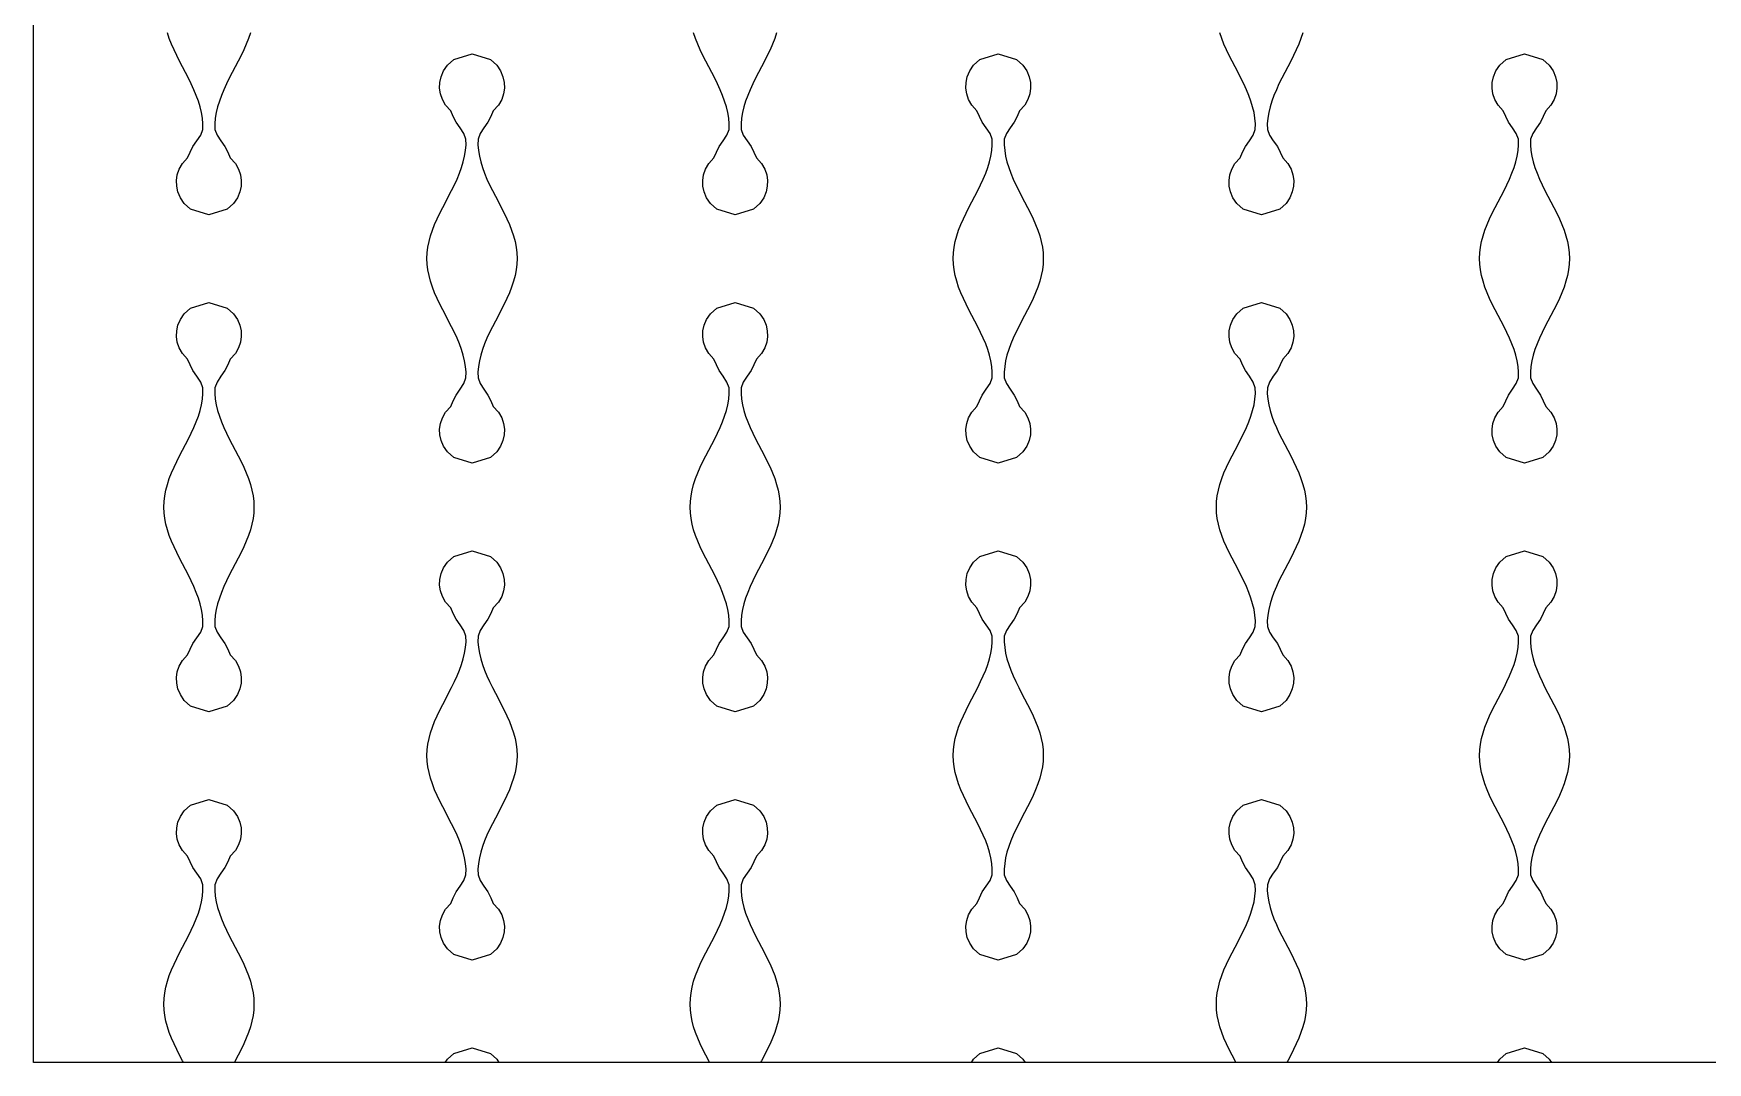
# Model space of a CAD drawing. Header units: millimetres. Extents: x 0 to 120, y 0 to 70.
# Drawn here: x 0 to 57.3, y 0 to 35.2 of the extents above; entities that cross this region are included whole.
import ezdxf

# ---------------------------------------------------------------- set-up
doc = ezdxf.new("R2010")
doc.units = ezdxf.units.MM
doc.layers.add('CUT', color=1, linetype='CONTINUOUS')

msp = doc.modelspace()

# ---------------------------------------------------------------- linework, layer by layer
at = {"layer": 'CUT'}
for points in [[(0, 70), (120, 70), (120, 0), (0, 0), (0, 70)], [(7.4192, 35.2222), (7.3546, 35.0278), (7.2787, 34.8333), (7.1933, 34.6389), (7.1004, 34.4444), (7.0022, 34.25), (6.9009, 34.0556), (6.7989, 33.8611), (6.6986, 33.6667), (6.6022, 33.4722), (6.512, 33.2778), (6.4302, 33.0833), (6.3586, 32.8889), (6.2988, 32.6944), (6.2523, 32.5), (6.2201, 32.3056), (6.203, 32.1111), (6.207, 31.9167), (6.2801, 31.7222), (6.4086, 31.5278), (6.5459, 31.3333), (6.6421, 31.1389), (6.7288, 30.9444), (6.9046, 30.75), (7.0148, 30.5556), (7.0797, 30.3611), (7.1073, 30.1667), (7.1004, 29.9722), (7.0582, 29.7778), (6.9764, 29.5833), (6.8433, 29.3889), (6.6272, 29.1944), (6, 29), (6, 29), (5.3728, 29.1944), (5.1567, 29.3889), (5.0236, 29.5833), (4.9418, 29.7778), (4.8996, 29.9722), (4.8927, 30.1667), (4.9203, 30.3611), (4.9852, 30.5556), (5.0954, 30.75), (5.2712, 30.9444), (5.3579, 31.1389), (5.4541, 31.3333), (5.5914, 31.5278), (5.7199, 31.7222), (5.793, 31.9167), (5.797, 32.1111), (5.7799, 32.3056), (5.7477, 32.5), (5.7012, 32.6944), (5.6414, 32.8889), (5.5698, 33.0833), (5.488, 33.2778), (5.3978, 33.4722), (5.3014, 33.6667), (5.2011, 33.8611), (5.0991, 34.0556), (4.9978, 34.25), (4.8996, 34.4444), (4.8067, 34.6389), (4.7213, 34.8333), (4.6454, 35.0278), (4.5808, 35.2222)], [(25.4192, 35.2222), (25.3546, 35.0278), (25.2787, 34.8333), (25.1933, 34.6389), (25.1004, 34.4444), (25.0022, 34.25), (24.9009, 34.0556), (24.7989, 33.8611), (24.6986, 33.6667), (24.6022, 33.4722), (24.512, 33.2778), (24.4302, 33.0833), (24.3586, 32.8889), (24.2988, 32.6944), (24.2523, 32.5), (24.2201, 32.3056), (24.203, 32.1111), (24.207, 31.9167), (24.2801, 31.7222), (24.4086, 31.5278), (24.5459, 31.3333), (24.6421, 31.1389), (24.7288, 30.9444), (24.9046, 30.75), (25.0148, 30.5556), (25.0797, 30.3611), (25.1073, 30.1667), (25.1004, 29.9722), (25.0582, 29.7778), (24.9764, 29.5833), (24.8433, 29.3889), (24.6272, 29.1944), (24, 29), (24, 29), (23.3728, 29.1944), (23.1567, 29.3889), (23.0236, 29.5833), (22.9418, 29.7778), (22.8996, 29.9722), (22.8927, 30.1667), (22.9203, 30.3611), (22.9852, 30.5556), (23.0954, 30.75), (23.2712, 30.9444), (23.3579, 31.1389), (23.4541, 31.3333), (23.5914, 31.5278), (23.7199, 31.7222), (23.793, 31.9167), (23.797, 32.1111), (23.7799, 32.3056), (23.7477, 32.5), (23.7012, 32.6944), (23.6414, 32.8889), (23.5698, 33.0833), (23.488, 33.2778), (23.3978, 33.4722), (23.3014, 33.6667), (23.2011, 33.8611), (23.0991, 34.0556), (22.9978, 34.25), (22.8996, 34.4444), (22.8067, 34.6389), (22.7213, 34.8333), (22.6454, 35.0278), (22.5808, 35.2222)], [(43.4192, 35.2222), (43.3546, 35.0278), (43.2787, 34.8333), (43.1933, 34.6389), (43.1004, 34.4444), (43.0022, 34.25), (42.9009, 34.0556), (42.7989, 33.8611), (42.6986, 33.6667), (42.6022, 33.4722), (42.512, 33.2778), (42.4302, 33.0833), (42.3586, 32.8889), (42.2988, 32.6944), (42.2523, 32.5), (42.2201, 32.3056), (42.203, 32.1111), (42.207, 31.9167), (42.2801, 31.7222), (42.4086, 31.5278), (42.5459, 31.3333), (42.6421, 31.1389), (42.7288, 30.9444), (42.9046, 30.75), (43.0148, 30.5556), (43.0797, 30.3611), (43.1073, 30.1667), (43.1004, 29.9722), (43.0582, 29.7778), (42.9764, 29.5833), (42.8433, 29.3889), (42.6272, 29.1944), (42, 29), (42, 29), (41.3728, 29.1944), (41.1567, 29.3889), (41.0236, 29.5833), (40.9418, 29.7778), (40.8996, 29.9722), (40.8927, 30.1667), (40.9203, 30.3611), (40.9852, 30.5556), (41.0954, 30.75), (41.2712, 30.9444), (41.3579, 31.1389), (41.4541, 31.3333), (41.5914, 31.5278), (41.7199, 31.7222), (41.793, 31.9167), (41.797, 32.1111), (41.7799, 32.3056), (41.7477, 32.5), (41.7012, 32.6944), (41.6414, 32.8889), (41.5698, 33.0833), (41.488, 33.2778), (41.3978, 33.4722), (41.3014, 33.6667), (41.2011, 33.8611), (41.0991, 34.0556), (40.9978, 34.25), (40.8996, 34.4444), (40.8067, 34.6389), (40.7213, 34.8333), (40.6454, 35.0278), (40.5808, 35.2222)], [(15, 34.5), (15.6272, 34.3056), (15.8433, 34.1111), (15.9764, 33.9167), (16.0582, 33.7222), (16.1004, 33.5278), (16.1073, 33.3333), (16.0797, 33.1389), (16.0148, 32.9444), (15.9046, 32.75), (15.7288, 32.5556), (15.6421, 32.3611), (15.5459, 32.1667), (15.4086, 31.9722), (15.2801, 31.7778), (15.207, 31.5833), (15.203, 31.3889), (15.2201, 31.1944), (15.2523, 31), (15.2988, 30.8056), (15.3586, 30.6111), (15.4302, 30.4167), (15.512, 30.2222), (15.6022, 30.0278), (15.6986, 29.8333), (15.7989, 29.6389), (15.9009, 29.4444), (16.0022, 29.25), (16.1004, 29.0556), (16.1933, 28.8611), (16.2787, 28.6667), (16.3546, 28.4722), (16.4192, 28.2778), (16.4711, 28.0833), (16.5091, 27.8889), (16.5322, 27.6944), (16.54, 27.5), (16.5322, 27.3056), (16.5091, 27.1111), (16.4711, 26.9167), (16.4192, 26.7222), (16.3546, 26.5278), (16.2787, 26.3333), (16.1933, 26.1389), (16.1004, 25.9444), (16.0022, 25.75), (15.9009, 25.5556), (15.7989, 25.3611), (15.6986, 25.1667), (15.6022, 24.9722), (15.512, 24.7778), (15.4302, 24.5833), (15.3586, 24.3889), (15.2988, 24.1944), (15.2523, 24), (15.2201, 23.8056), (15.203, 23.6111), (15.207, 23.4167), (15.2801, 23.2222), (15.4086, 23.0278), (15.5459, 22.8333), (15.6421, 22.6389), (15.7288, 22.4444), (15.9046, 22.25), (16.0148, 22.0556), (16.0797, 21.8611), (16.1073, 21.6667), (16.1004, 21.4722), (16.0582, 21.2778), (15.9764, 21.0833), (15.8433, 20.8889), (15.6272, 20.6944), (15, 20.5), (15, 20.5), (14.3728, 20.6944), (14.1567, 20.8889), (14.0236, 21.0833), (13.9418, 21.2778), (13.8996, 21.4722), (13.8927, 21.6667), (13.9203, 21.8611), (13.9852, 22.0556), (14.0954, 22.25), (14.2712, 22.4444), (14.3579, 22.6389), (14.4541, 22.8333), (14.5914, 23.0278), (14.7199, 23.2222), (14.793, 23.4167), (14.797, 23.6111), (14.7799, 23.8056), (14.7477, 24), (14.7012, 24.1944), (14.6414, 24.3889), (14.5698, 24.5833), (14.488, 24.7778), (14.3978, 24.9722), (14.3014, 25.1667), (14.2011, 25.3611), (14.0991, 25.5556), (13.9978, 25.75), (13.8996, 25.9444), (13.8067, 26.1389), (13.7213, 26.3333), (13.6454, 26.5278), (13.5808, 26.7222), (13.5289, 26.9167), (13.4909, 27.1111), (13.4678, 27.3056), (13.46, 27.5), (13.4678, 27.6944), (13.4909, 27.8889), (13.5289, 28.0833), (13.5808, 28.2778), (13.6454, 28.4722), (13.7213, 28.6667), (13.8067, 28.8611), (13.8996, 29.0556), (13.9978, 29.25), (14.0991, 29.4444), (14.2011, 29.6389), (14.3014, 29.8333), (14.3978, 30.0278), (14.488, 30.2222), (14.5698, 30.4167), (14.6414, 30.6111), (14.7012, 30.8056), (14.7477, 31), (14.7799, 31.1944), (14.797, 31.3889), (14.793, 31.5833), (14.7199, 31.7778), (14.5914, 31.9722), (14.4541, 32.1667), (14.3579, 32.3611), (14.2712, 32.5556), (14.0954, 32.75), (13.9852, 32.9444), (13.9203, 33.1389), (13.8927, 33.3333), (13.8996, 33.5278), (13.9418, 33.7222), (14.0236, 33.9167), (14.1567, 34.1111), (14.3728, 34.3056), (15, 34.5), (15, 34.5)], [(33, 34.5), (33.6272, 34.3056), (33.8433, 34.1111), (33.9764, 33.9167), (34.0582, 33.7222), (34.1004, 33.5278), (34.1073, 33.3333), (34.0797, 33.1389), (34.0148, 32.9444), (33.9046, 32.75), (33.7288, 32.5556), (33.6421, 32.3611), (33.5459, 32.1667), (33.4086, 31.9722), (33.2801, 31.7778), (33.207, 31.5833), (33.203, 31.3889), (33.2201, 31.1944), (33.2523, 31), (33.2988, 30.8056), (33.3586, 30.6111), (33.4302, 30.4167), (33.512, 30.2222), (33.6022, 30.0278), (33.6986, 29.8333), (33.7989, 29.6389), (33.9009, 29.4444), (34.0022, 29.25), (34.1004, 29.0556), (34.1933, 28.8611), (34.2787, 28.6667), (34.3546, 28.4722), (34.4192, 28.2778), (34.4711, 28.0833), (34.5091, 27.8889), (34.5322, 27.6944), (34.54, 27.5), (34.5322, 27.3056), (34.5091, 27.1111), (34.4711, 26.9167), (34.4192, 26.7222), (34.3546, 26.5278), (34.2787, 26.3333), (34.1933, 26.1389), (34.1004, 25.9444), (34.0022, 25.75), (33.9009, 25.5556), (33.7989, 25.3611), (33.6986, 25.1667), (33.6022, 24.9722), (33.512, 24.7778), (33.4302, 24.5833), (33.3586, 24.3889), (33.2988, 24.1944), (33.2523, 24), (33.2201, 23.8056), (33.203, 23.6111), (33.207, 23.4167), (33.2801, 23.2222), (33.4086, 23.0278), (33.5459, 22.8333), (33.6421, 22.6389), (33.7288, 22.4444), (33.9046, 22.25), (34.0148, 22.0556), (34.0797, 21.8611), (34.1073, 21.6667), (34.1004, 21.4722), (34.0582, 21.2778), (33.9764, 21.0833), (33.8433, 20.8889), (33.6272, 20.6944), (33, 20.5), (33, 20.5), (32.3728, 20.6944), (32.1567, 20.8889), (32.0236, 21.0833), (31.9418, 21.2778), (31.8996, 21.4722), (31.8927, 21.6667), (31.9203, 21.8611), (31.9852, 22.0556), (32.0954, 22.25), (32.2712, 22.4444), (32.3579, 22.6389), (32.4541, 22.8333), (32.5914, 23.0278), (32.7199, 23.2222), (32.793, 23.4167), (32.797, 23.6111), (32.7799, 23.8056), (32.7477, 24), (32.7012, 24.1944), (32.6414, 24.3889), (32.5698, 24.5833), (32.488, 24.7778), (32.3978, 24.9722), (32.3014, 25.1667), (32.2011, 25.3611), (32.0991, 25.5556), (31.9978, 25.75), (31.8996, 25.9444), (31.8067, 26.1389), (31.7213, 26.3333), (31.6454, 26.5278), (31.5808, 26.7222), (31.5289, 26.9167), (31.4909, 27.1111), (31.4678, 27.3056), (31.46, 27.5), (31.4678, 27.6944), (31.4909, 27.8889), (31.5289, 28.0833), (31.5808, 28.2778), (31.6454, 28.4722), (31.7213, 28.6667), (31.8067, 28.8611), (31.8996, 29.0556), (31.9978, 29.25), (32.0991, 29.4444), (32.2011, 29.6389), (32.3014, 29.8333), (32.3978, 30.0278), (32.488, 30.2222), (32.5698, 30.4167), (32.6414, 30.6111), (32.7012, 30.8056), (32.7477, 31), (32.7799, 31.1944), (32.797, 31.3889), (32.793, 31.5833), (32.7199, 31.7778), (32.5914, 31.9722), (32.4541, 32.1667), (32.3579, 32.3611), (32.2712, 32.5556), (32.0954, 32.75), (31.9852, 32.9444), (31.9203, 33.1389), (31.8927, 33.3333), (31.8996, 33.5278), (31.9418, 33.7222), (32.0236, 33.9167), (32.1567, 34.1111), (32.3728, 34.3056), (33, 34.5), (33, 34.5)], [(51, 34.5), (51.6272, 34.3056), (51.8433, 34.1111), (51.9764, 33.9167), (52.0582, 33.7222), (52.1004, 33.5278), (52.1073, 33.3333), (52.0797, 33.1389), (52.0148, 32.9444), (51.9046, 32.75), (51.7288, 32.5556), (51.6421, 32.3611), (51.5459, 32.1667), (51.4086, 31.9722), (51.2801, 31.7778), (51.207, 31.5833), (51.203, 31.3889), (51.2201, 31.1944), (51.2523, 31), (51.2988, 30.8056), (51.3586, 30.6111), (51.4302, 30.4167), (51.512, 30.2222), (51.6022, 30.0278), (51.6986, 29.8333), (51.7989, 29.6389), (51.9009, 29.4444), (52.0022, 29.25), (52.1004, 29.0556), (52.1933, 28.8611), (52.2787, 28.6667), (52.3546, 28.4722), (52.4192, 28.2778), (52.4711, 28.0833), (52.5091, 27.8889), (52.5322, 27.6944), (52.54, 27.5), (52.5322, 27.3056), (52.5091, 27.1111), (52.4711, 26.9167), (52.4192, 26.7222), (52.3546, 26.5278), (52.2787, 26.3333), (52.1933, 26.1389), (52.1004, 25.9444), (52.0022, 25.75), (51.9009, 25.5556), (51.7989, 25.3611), (51.6986, 25.1667), (51.6022, 24.9722), (51.512, 24.7778), (51.4302, 24.5833), (51.3586, 24.3889), (51.2988, 24.1944), (51.2523, 24), (51.2201, 23.8056), (51.203, 23.6111), (51.207, 23.4167), (51.2801, 23.2222), (51.4086, 23.0278), (51.5459, 22.8333), (51.6421, 22.6389), (51.7288, 22.4444), (51.9046, 22.25), (52.0148, 22.0556), (52.0797, 21.8611), (52.1073, 21.6667), (52.1004, 21.4722), (52.0582, 21.2778), (51.9764, 21.0833), (51.8433, 20.8889), (51.6272, 20.6944), (51, 20.5), (51, 20.5), (50.3728, 20.6944), (50.1567, 20.8889), (50.0236, 21.0833), (49.9418, 21.2778), (49.8996, 21.4722), (49.8927, 21.6667), (49.9203, 21.8611), (49.9852, 22.0556), (50.0954, 22.25), (50.2712, 22.4444), (50.3579, 22.6389), (50.4541, 22.8333), (50.5914, 23.0278), (50.7199, 23.2222), (50.793, 23.4167), (50.797, 23.6111), (50.7799, 23.8056), (50.7477, 24), (50.7012, 24.1944), (50.6414, 24.3889), (50.5698, 24.5833), (50.488, 24.7778), (50.3978, 24.9722), (50.3014, 25.1667), (50.2011, 25.3611), (50.0991, 25.5556), (49.9978, 25.75), (49.8996, 25.9444), (49.8067, 26.1389), (49.7213, 26.3333), (49.6454, 26.5278), (49.5808, 26.7222), (49.5289, 26.9167), (49.4909, 27.1111), (49.4678, 27.3056), (49.46, 27.5), (49.4678, 27.6944), (49.4909, 27.8889), (49.5289, 28.0833), (49.5808, 28.2778), (49.6454, 28.4722), (49.7213, 28.6667), (49.8067, 28.8611), (49.8996, 29.0556), (49.9978, 29.25), (50.0991, 29.4444), (50.2011, 29.6389), (50.3014, 29.8333), (50.3978, 30.0278), (50.488, 30.2222), (50.5698, 30.4167), (50.6414, 30.6111), (50.7012, 30.8056), (50.7477, 31), (50.7799, 31.1944), (50.797, 31.3889), (50.793, 31.5833), (50.7199, 31.7778), (50.5914, 31.9722), (50.4541, 32.1667), (50.3579, 32.3611), (50.2712, 32.5556), (50.0954, 32.75), (49.9852, 32.9444), (49.9203, 33.1389), (49.8927, 33.3333), (49.8996, 33.5278), (49.9418, 33.7222), (50.0236, 33.9167), (50.1567, 34.1111), (50.3728, 34.3056), (51, 34.5), (51, 34.5)], [(6, 26), (6.6272, 25.8056), (6.8433, 25.6111), (6.9764, 25.4167), (7.0582, 25.2222), (7.1004, 25.0278), (7.1073, 24.8333), (7.0797, 24.6389), (7.0148, 24.4444), (6.9046, 24.25), (6.7288, 24.0556), (6.6421, 23.8611), (6.5459, 23.6667), (6.4086, 23.4722), (6.2801, 23.2778), (6.207, 23.0833), (6.203, 22.8889), (6.2201, 22.6944), (6.2523, 22.5), (6.2988, 22.3056), (6.3586, 22.1111), (6.4302, 21.9167), (6.512, 21.7222), (6.6022, 21.5278), (6.6986, 21.3333), (6.7989, 21.1389), (6.9009, 20.9444), (7.0022, 20.75), (7.1004, 20.5556), (7.1933, 20.3611), (7.2787, 20.1667), (7.3546, 19.9722), (7.4192, 19.7778), (7.4711, 19.5833), (7.5091, 19.3889), (7.5322, 19.1944), (7.54, 19), (7.5322, 18.8056), (7.5091, 18.6111), (7.4711, 18.4167), (7.4192, 18.2222), (7.3546, 18.0278), (7.2787, 17.8333), (7.1933, 17.6389), (7.1004, 17.4444), (7.0022, 17.25), (6.9009, 17.0556), (6.7989, 16.8611), (6.6986, 16.6667), (6.6022, 16.4722), (6.512, 16.2778), (6.4302, 16.0833), (6.3586, 15.8889), (6.2988, 15.6944), (6.2523, 15.5), (6.2201, 15.3056), (6.203, 15.1111), (6.207, 14.9167), (6.2801, 14.7222), (6.4086, 14.5278), (6.5459, 14.3333), (6.6421, 14.1389), (6.7288, 13.9444), (6.9046, 13.75), (7.0148, 13.5556), (7.0797, 13.3611), (7.1073, 13.1667), (7.1004, 12.9722), (7.0582, 12.7778), (6.9764, 12.5833), (6.8433, 12.3889), (6.6272, 12.1944), (6, 12), (6, 12), (5.3728, 12.1944), (5.1567, 12.3889), (5.0236, 12.5833), (4.9418, 12.7778), (4.8996, 12.9722), (4.8927, 13.1667), (4.9203, 13.3611), (4.9852, 13.5556), (5.0954, 13.75), (5.2712, 13.9444), (5.3579, 14.1389), (5.4541, 14.3333), (5.5914, 14.5278), (5.7199, 14.7222), (5.793, 14.9167), (5.797, 15.1111), (5.7799, 15.3056), (5.7477, 15.5), (5.7012, 15.6944), (5.6414, 15.8889), (5.5698, 16.0833), (5.488, 16.2778), (5.3978, 16.4722), (5.3014, 16.6667), (5.2011, 16.8611), (5.0991, 17.0556), (4.9978, 17.25), (4.8996, 17.4444), (4.8067, 17.6389), (4.7213, 17.8333), (4.6454, 18.0278), (4.5808, 18.2222), (4.5289, 18.4167), (4.4909, 18.6111), (4.4678, 18.8056), (4.46, 19), (4.4678, 19.1944), (4.4909, 19.3889), (4.5289, 19.5833), (4.5808, 19.7778), (4.6454, 19.9722), (4.7213, 20.1667), (4.8067, 20.3611), (4.8996, 20.5556), (4.9978, 20.75), (5.0991, 20.9444), (5.2011, 21.1389), (5.3014, 21.3333), (5.3978, 21.5278), (5.488, 21.7222), (5.5698, 21.9167), (5.6414, 22.1111), (5.7012, 22.3056), (5.7477, 22.5), (5.7799, 22.6944), (5.797, 22.8889), (5.793, 23.0833), (5.7199, 23.2778), (5.5914, 23.4722), (5.4541, 23.6667), (5.3579, 23.8611), (5.2712, 24.0556), (5.0954, 24.25), (4.9852, 24.4444), (4.9203, 24.6389), (4.8927, 24.8333), (4.8996, 25.0278), (4.9418, 25.2222), (5.0236, 25.4167), (5.1567, 25.6111), (5.3728, 25.8056), (6, 26), (6, 26)], [(24, 26), (24.6272, 25.8056), (24.8433, 25.6111), (24.9764, 25.4167), (25.0582, 25.2222), (25.1004, 25.0278), (25.1073, 24.8333), (25.0797, 24.6389), (25.0148, 24.4444), (24.9046, 24.25), (24.7288, 24.0556), (24.6421, 23.8611), (24.5459, 23.6667), (24.4086, 23.4722), (24.2801, 23.2778), (24.207, 23.0833), (24.203, 22.8889), (24.2201, 22.6944), (24.2523, 22.5), (24.2988, 22.3056), (24.3586, 22.1111), (24.4302, 21.9167), (24.512, 21.7222), (24.6022, 21.5278), (24.6986, 21.3333), (24.7989, 21.1389), (24.9009, 20.9444), (25.0022, 20.75), (25.1004, 20.5556), (25.1933, 20.3611), (25.2787, 20.1667), (25.3546, 19.9722), (25.4192, 19.7778), (25.4711, 19.5833), (25.5091, 19.3889), (25.5322, 19.1944), (25.54, 19), (25.5322, 18.8056), (25.5091, 18.6111), (25.4711, 18.4167), (25.4192, 18.2222), (25.3546, 18.0278), (25.2787, 17.8333), (25.1933, 17.6389), (25.1004, 17.4444), (25.0022, 17.25), (24.9009, 17.0556), (24.7989, 16.8611), (24.6986, 16.6667), (24.6022, 16.4722), (24.512, 16.2778), (24.4302, 16.0833), (24.3586, 15.8889), (24.2988, 15.6944), (24.2523, 15.5), (24.2201, 15.3056), (24.203, 15.1111), (24.207, 14.9167), (24.2801, 14.7222), (24.4086, 14.5278), (24.5459, 14.3333), (24.6421, 14.1389), (24.7288, 13.9444), (24.9046, 13.75), (25.0148, 13.5556), (25.0797, 13.3611), (25.1073, 13.1667), (25.1004, 12.9722), (25.0582, 12.7778), (24.9764, 12.5833), (24.8433, 12.3889), (24.6272, 12.1944), (24, 12), (24, 12), (23.3728, 12.1944), (23.1567, 12.3889), (23.0236, 12.5833), (22.9418, 12.7778), (22.8996, 12.9722), (22.8927, 13.1667), (22.9203, 13.3611), (22.9852, 13.5556), (23.0954, 13.75), (23.2712, 13.9444), (23.3579, 14.1389), (23.4541, 14.3333), (23.5914, 14.5278), (23.7199, 14.7222), (23.793, 14.9167), (23.797, 15.1111), (23.7799, 15.3056), (23.7477, 15.5), (23.7012, 15.6944), (23.6414, 15.8889), (23.5698, 16.0833), (23.488, 16.2778), (23.3978, 16.4722), (23.3014, 16.6667), (23.2011, 16.8611), (23.0991, 17.0556), (22.9978, 17.25), (22.8996, 17.4444), (22.8067, 17.6389), (22.7213, 17.8333), (22.6454, 18.0278), (22.5808, 18.2222), (22.5289, 18.4167), (22.4909, 18.6111), (22.4678, 18.8056), (22.46, 19), (22.4678, 19.1944), (22.4909, 19.3889), (22.5289, 19.5833), (22.5808, 19.7778), (22.6454, 19.9722), (22.7213, 20.1667), (22.8067, 20.3611), (22.8996, 20.5556), (22.9978, 20.75), (23.0991, 20.9444), (23.2011, 21.1389), (23.3014, 21.3333), (23.3978, 21.5278), (23.488, 21.7222), (23.5698, 21.9167), (23.6414, 22.1111), (23.7012, 22.3056), (23.7477, 22.5), (23.7799, 22.6944), (23.797, 22.8889), (23.793, 23.0833), (23.7199, 23.2778), (23.5914, 23.4722), (23.4541, 23.6667), (23.3579, 23.8611), (23.2712, 24.0556), (23.0954, 24.25), (22.9852, 24.4444), (22.9203, 24.6389), (22.8927, 24.8333), (22.8996, 25.0278), (22.9418, 25.2222), (23.0236, 25.4167), (23.1567, 25.6111), (23.3728, 25.8056), (24, 26), (24, 26)], [(42, 26), (42.6272, 25.8056), (42.8433, 25.6111), (42.9764, 25.4167), (43.0582, 25.2222), (43.1004, 25.0278), (43.1073, 24.8333), (43.0797, 24.6389), (43.0148, 24.4444), (42.9046, 24.25), (42.7288, 24.0556), (42.6421, 23.8611), (42.5459, 23.6667), (42.4086, 23.4722), (42.2801, 23.2778), (42.207, 23.0833), (42.203, 22.8889), (42.2201, 22.6944), (42.2523, 22.5), (42.2988, 22.3056), (42.3586, 22.1111), (42.4302, 21.9167), (42.512, 21.7222), (42.6022, 21.5278), (42.6986, 21.3333), (42.7989, 21.1389), (42.9009, 20.9444), (43.0022, 20.75), (43.1004, 20.5556), (43.1933, 20.3611), (43.2787, 20.1667), (43.3546, 19.9722), (43.4192, 19.7778), (43.4711, 19.5833), (43.5091, 19.3889), (43.5322, 19.1944), (43.54, 19), (43.5322, 18.8056), (43.5091, 18.6111), (43.4711, 18.4167), (43.4192, 18.2222), (43.3546, 18.0278), (43.2787, 17.8333), (43.1933, 17.6389), (43.1004, 17.4444), (43.0022, 17.25), (42.9009, 17.0556), (42.7989, 16.8611), (42.6986, 16.6667), (42.6022, 16.4722), (42.512, 16.2778), (42.4302, 16.0833), (42.3586, 15.8889), (42.2988, 15.6944), (42.2523, 15.5), (42.2201, 15.3056), (42.203, 15.1111), (42.207, 14.9167), (42.2801, 14.7222), (42.4086, 14.5278), (42.5459, 14.3333), (42.6421, 14.1389), (42.7288, 13.9444), (42.9046, 13.75), (43.0148, 13.5556), (43.0797, 13.3611), (43.1073, 13.1667), (43.1004, 12.9722), (43.0582, 12.7778), (42.9764, 12.5833), (42.8433, 12.3889), (42.6272, 12.1944), (42, 12), (42, 12), (41.3728, 12.1944), (41.1567, 12.3889), (41.0236, 12.5833), (40.9418, 12.7778), (40.8996, 12.9722), (40.8927, 13.1667), (40.9203, 13.3611), (40.9852, 13.5556), (41.0954, 13.75), (41.2712, 13.9444), (41.3579, 14.1389), (41.4541, 14.3333), (41.5914, 14.5278), (41.7199, 14.7222), (41.793, 14.9167), (41.797, 15.1111), (41.7799, 15.3056), (41.7477, 15.5), (41.7012, 15.6944), (41.6414, 15.8889), (41.5698, 16.0833), (41.488, 16.2778), (41.3978, 16.4722), (41.3014, 16.6667), (41.2011, 16.8611), (41.0991, 17.0556), (40.9978, 17.25), (40.8996, 17.4444), (40.8067, 17.6389), (40.7213, 17.8333), (40.6454, 18.0278), (40.5808, 18.2222), (40.5289, 18.4167), (40.4909, 18.6111), (40.4678, 18.8056), (40.46, 19), (40.4678, 19.1944), (40.4909, 19.3889), (40.5289, 19.5833), (40.5808, 19.7778), (40.6454, 19.9722), (40.7213, 20.1667), (40.8067, 20.3611), (40.8996, 20.5556), (40.9978, 20.75), (41.0991, 20.9444), (41.2011, 21.1389), (41.3014, 21.3333), (41.3978, 21.5278), (41.488, 21.7222), (41.5698, 21.9167), (41.6414, 22.1111), (41.7012, 22.3056), (41.7477, 22.5), (41.7799, 22.6944), (41.797, 22.8889), (41.793, 23.0833), (41.7199, 23.2778), (41.5914, 23.4722), (41.4541, 23.6667), (41.3579, 23.8611), (41.2712, 24.0556), (41.0954, 24.25), (40.9852, 24.4444), (40.9203, 24.6389), (40.8927, 24.8333), (40.8996, 25.0278), (40.9418, 25.2222), (41.0236, 25.4167), (41.1567, 25.6111), (41.3728, 25.8056), (42, 26), (42, 26)], [(15, 17.5), (15.6272, 17.3056), (15.8433, 17.1111), (15.9764, 16.9167), (16.0582, 16.7222), (16.1004, 16.5278), (16.1073, 16.3333), (16.0797, 16.1389), (16.0148, 15.9444), (15.9046, 15.75), (15.7288, 15.5556), (15.6421, 15.3611), (15.5459, 15.1667), (15.4086, 14.9722), (15.2801, 14.7778), (15.207, 14.5833), (15.203, 14.3889), (15.2201, 14.1944), (15.2523, 14), (15.2988, 13.8056), (15.3586, 13.6111), (15.4302, 13.4167), (15.512, 13.2222), (15.6022, 13.0278), (15.6986, 12.8333), (15.7989, 12.6389), (15.9009, 12.4444), (16.0022, 12.25), (16.1004, 12.0556), (16.1933, 11.8611), (16.2787, 11.6667), (16.3546, 11.4722), (16.4192, 11.2778), (16.4711, 11.0833), (16.5091, 10.8889), (16.5322, 10.6944), (16.54, 10.5), (16.5322, 10.3056), (16.5091, 10.1111), (16.4711, 9.9167), (16.4192, 9.7222), (16.3546, 9.5278), (16.2787, 9.3333), (16.1933, 9.1389), (16.1004, 8.9444), (16.0022, 8.75), (15.9009, 8.5556), (15.7989, 8.3611), (15.6986, 8.1667), (15.6022, 7.9722), (15.512, 7.7778), (15.4302, 7.5833), (15.3586, 7.3889), (15.2988, 7.1944), (15.2523, 7), (15.2201, 6.8056), (15.203, 6.6111), (15.207, 6.4167), (15.2801, 6.2222), (15.4086, 6.0278), (15.5459, 5.8333), (15.6421, 5.6389), (15.7288, 5.4444), (15.9046, 5.25), (16.0148, 5.0556), (16.0797, 4.8611), (16.1073, 4.6667), (16.1004, 4.4722), (16.0582, 4.2778), (15.9764, 4.0833), (15.8433, 3.8889), (15.6272, 3.6944), (15, 3.5), (15, 3.5), (14.3728, 3.6944), (14.1567, 3.8889), (14.0236, 4.0833), (13.9418, 4.2778), (13.8996, 4.4722), (13.8927, 4.6667), (13.9203, 4.8611), (13.9852, 5.0556), (14.0954, 5.25), (14.2712, 5.4444), (14.3579, 5.6389), (14.4541, 5.8333), (14.5914, 6.0278), (14.7199, 6.2222), (14.793, 6.4167), (14.797, 6.6111), (14.7799, 6.8056), (14.7477, 7), (14.7012, 7.1944), (14.6414, 7.3889), (14.5698, 7.5833), (14.488, 7.7778), (14.3978, 7.9722), (14.3014, 8.1667), (14.2011, 8.3611), (14.0991, 8.5556), (13.9978, 8.75), (13.8996, 8.9444), (13.8067, 9.1389), (13.7213, 9.3333), (13.6454, 9.5278), (13.5808, 9.7222), (13.5289, 9.9167), (13.4909, 10.1111), (13.4678, 10.3056), (13.46, 10.5), (13.4678, 10.6944), (13.4909, 10.8889), (13.5289, 11.0833), (13.5808, 11.2778), (13.6454, 11.4722), (13.7213, 11.6667), (13.8067, 11.8611), (13.8996, 12.0556), (13.9978, 12.25), (14.0991, 12.4444), (14.2011, 12.6389), (14.3014, 12.8333), (14.3978, 13.0278), (14.488, 13.2222), (14.5698, 13.4167), (14.6414, 13.6111), (14.7012, 13.8056), (14.7477, 14), (14.7799, 14.1944), (14.797, 14.3889), (14.793, 14.5833), (14.7199, 14.7778), (14.5914, 14.9722), (14.4541, 15.1667), (14.3579, 15.3611), (14.2712, 15.5556), (14.0954, 15.75), (13.9852, 15.9444), (13.9203, 16.1389), (13.8927, 16.3333), (13.8996, 16.5278), (13.9418, 16.7222), (14.0236, 16.9167), (14.1567, 17.1111), (14.3728, 17.3056), (15, 17.5), (15, 17.5)], [(33, 17.5), (33.6272, 17.3056), (33.8433, 17.1111), (33.9764, 16.9167), (34.0582, 16.7222), (34.1004, 16.5278), (34.1073, 16.3333), (34.0797, 16.1389), (34.0148, 15.9444), (33.9046, 15.75), (33.7288, 15.5556), (33.6421, 15.3611), (33.5459, 15.1667), (33.4086, 14.9722), (33.2801, 14.7778), (33.207, 14.5833), (33.203, 14.3889), (33.2201, 14.1944), (33.2523, 14), (33.2988, 13.8056), (33.3586, 13.6111), (33.4302, 13.4167), (33.512, 13.2222), (33.6022, 13.0278), (33.6986, 12.8333), (33.7989, 12.6389), (33.9009, 12.4444), (34.0022, 12.25), (34.1004, 12.0556), (34.1933, 11.8611), (34.2787, 11.6667), (34.3546, 11.4722), (34.4192, 11.2778), (34.4711, 11.0833), (34.5091, 10.8889), (34.5322, 10.6944), (34.54, 10.5), (34.5322, 10.3056), (34.5091, 10.1111), (34.4711, 9.9167), (34.4192, 9.7222), (34.3546, 9.5278), (34.2787, 9.3333), (34.1933, 9.1389), (34.1004, 8.9444), (34.0022, 8.75), (33.9009, 8.5556), (33.7989, 8.3611), (33.6986, 8.1667), (33.6022, 7.9722), (33.512, 7.7778), (33.4302, 7.5833), (33.3586, 7.3889), (33.2988, 7.1944), (33.2523, 7), (33.2201, 6.8056), (33.203, 6.6111), (33.207, 6.4167), (33.2801, 6.2222), (33.4086, 6.0278), (33.5459, 5.8333), (33.6421, 5.6389), (33.7288, 5.4444), (33.9046, 5.25), (34.0148, 5.0556), (34.0797, 4.8611), (34.1073, 4.6667), (34.1004, 4.4722), (34.0582, 4.2778), (33.9764, 4.0833), (33.8433, 3.8889), (33.6272, 3.6944), (33, 3.5), (33, 3.5), (32.3728, 3.6944), (32.1567, 3.8889), (32.0236, 4.0833), (31.9418, 4.2778), (31.8996, 4.4722), (31.8927, 4.6667), (31.9203, 4.8611), (31.9852, 5.0556), (32.0954, 5.25), (32.2712, 5.4444), (32.3579, 5.6389), (32.4541, 5.8333), (32.5914, 6.0278), (32.7199, 6.2222), (32.793, 6.4167), (32.797, 6.6111), (32.7799, 6.8056), (32.7477, 7), (32.7012, 7.1944), (32.6414, 7.3889), (32.5698, 7.5833), (32.488, 7.7778), (32.3978, 7.9722), (32.3014, 8.1667), (32.2011, 8.3611), (32.0991, 8.5556), (31.9978, 8.75), (31.8996, 8.9444), (31.8067, 9.1389), (31.7213, 9.3333), (31.6454, 9.5278), (31.5808, 9.7222), (31.5289, 9.9167), (31.4909, 10.1111), (31.4678, 10.3056), (31.46, 10.5), (31.4678, 10.6944), (31.4909, 10.8889), (31.5289, 11.0833), (31.5808, 11.2778), (31.6454, 11.4722), (31.7213, 11.6667), (31.8067, 11.8611), (31.8996, 12.0556), (31.9978, 12.25), (32.0991, 12.4444), (32.2011, 12.6389), (32.3014, 12.8333), (32.3978, 13.0278), (32.488, 13.2222), (32.5698, 13.4167), (32.6414, 13.6111), (32.7012, 13.8056), (32.7477, 14), (32.7799, 14.1944), (32.797, 14.3889), (32.793, 14.5833), (32.7199, 14.7778), (32.5914, 14.9722), (32.4541, 15.1667), (32.3579, 15.3611), (32.2712, 15.5556), (32.0954, 15.75), (31.9852, 15.9444), (31.9203, 16.1389), (31.8927, 16.3333), (31.8996, 16.5278), (31.9418, 16.7222), (32.0236, 16.9167), (32.1567, 17.1111), (32.3728, 17.3056), (33, 17.5), (33, 17.5)], [(51, 17.5), (51.6272, 17.3056), (51.8433, 17.1111), (51.9764, 16.9167), (52.0582, 16.7222), (52.1004, 16.5278), (52.1073, 16.3333), (52.0797, 16.1389), (52.0148, 15.9444), (51.9046, 15.75), (51.7288, 15.5556), (51.6421, 15.3611), (51.5459, 15.1667), (51.4086, 14.9722), (51.2801, 14.7778), (51.207, 14.5833), (51.203, 14.3889), (51.2201, 14.1944), (51.2523, 14), (51.2988, 13.8056), (51.3586, 13.6111), (51.4302, 13.4167), (51.512, 13.2222), (51.6022, 13.0278), (51.6986, 12.8333), (51.7989, 12.6389), (51.9009, 12.4444), (52.0022, 12.25), (52.1004, 12.0556), (52.1933, 11.8611), (52.2787, 11.6667), (52.3546, 11.4722), (52.4192, 11.2778), (52.4711, 11.0833), (52.5091, 10.8889), (52.5322, 10.6944), (52.54, 10.5), (52.5322, 10.3056), (52.5091, 10.1111), (52.4711, 9.9167), (52.4192, 9.7222), (52.3546, 9.5278), (52.2787, 9.3333), (52.1933, 9.1389), (52.1004, 8.9444), (52.0022, 8.75), (51.9009, 8.5556), (51.7989, 8.3611), (51.6986, 8.1667), (51.6022, 7.9722), (51.512, 7.7778), (51.4302, 7.5833), (51.3586, 7.3889), (51.2988, 7.1944), (51.2523, 7), (51.2201, 6.8056), (51.203, 6.6111), (51.207, 6.4167), (51.2801, 6.2222), (51.4086, 6.0278), (51.5459, 5.8333), (51.6421, 5.6389), (51.7288, 5.4444), (51.9046, 5.25), (52.0148, 5.0556), (52.0797, 4.8611), (52.1073, 4.6667), (52.1004, 4.4722), (52.0582, 4.2778), (51.9764, 4.0833), (51.8433, 3.8889), (51.6272, 3.6944), (51, 3.5), (51, 3.5), (50.3728, 3.6944), (50.1567, 3.8889), (50.0236, 4.0833), (49.9418, 4.2778), (49.8996, 4.4722), (49.8927, 4.6667), (49.9203, 4.8611), (49.9852, 5.0556), (50.0954, 5.25), (50.2712, 5.4444), (50.3579, 5.6389), (50.4541, 5.8333), (50.5914, 6.0278), (50.7199, 6.2222), (50.793, 6.4167), (50.797, 6.6111), (50.7799, 6.8056), (50.7477, 7), (50.7012, 7.1944), (50.6414, 7.3889), (50.5698, 7.5833), (50.488, 7.7778), (50.3978, 7.9722), (50.3014, 8.1667), (50.2011, 8.3611), (50.0991, 8.5556), (49.9978, 8.75), (49.8996, 8.9444), (49.8067, 9.1389), (49.7213, 9.3333), (49.6454, 9.5278), (49.5808, 9.7222), (49.5289, 9.9167), (49.4909, 10.1111), (49.4678, 10.3056), (49.46, 10.5), (49.4678, 10.6944), (49.4909, 10.8889), (49.5289, 11.0833), (49.5808, 11.2778), (49.6454, 11.4722), (49.7213, 11.6667), (49.8067, 11.8611), (49.8996, 12.0556), (49.9978, 12.25), (50.0991, 12.4444), (50.2011, 12.6389), (50.3014, 12.8333), (50.3978, 13.0278), (50.488, 13.2222), (50.5698, 13.4167), (50.6414, 13.6111), (50.7012, 13.8056), (50.7477, 14), (50.7799, 14.1944), (50.797, 14.3889), (50.793, 14.5833), (50.7199, 14.7778), (50.5914, 14.9722), (50.4541, 15.1667), (50.3579, 15.3611), (50.2712, 15.5556), (50.0954, 15.75), (49.9852, 15.9444), (49.9203, 16.1389), (49.8927, 16.3333), (49.8996, 16.5278), (49.9418, 16.7222), (50.0236, 16.9167), (50.1567, 17.1111), (50.3728, 17.3056), (51, 17.5), (51, 17.5)], [(5.1282, 0), (5.0991, 0.0556), (4.9978, 0.25), (4.8996, 0.4444), (4.8067, 0.6389), (4.7213, 0.8333), (4.6454, 1.0278), (4.5808, 1.2222), (4.5289, 1.4167), (4.4909, 1.6111), (4.4678, 1.8056), (4.46, 2), (4.4678, 2.1944), (4.4909, 2.3889), (4.5289, 2.5833), (4.5808, 2.7778), (4.6454, 2.9722), (4.7213, 3.1667), (4.8067, 3.3611), (4.8996, 3.5556), (4.9978, 3.75), (5.0991, 3.9444), (5.2011, 4.1389), (5.3014, 4.3333), (5.3978, 4.5278), (5.488, 4.7222), (5.5698, 4.9167), (5.6414, 5.1111), (5.7012, 5.3056), (5.7477, 5.5), (5.7799, 5.6944), (5.797, 5.8889), (5.793, 6.0833), (5.7199, 6.2778), (5.5914, 6.4722), (5.4541, 6.6667), (5.3579, 6.8611), (5.2712, 7.0556), (5.0954, 7.25), (4.9852, 7.4444), (4.9203, 7.6389), (4.8927, 7.8333), (4.8996, 8.0278), (4.9418, 8.2222), (5.0236, 8.4167), (5.1567, 8.6111), (5.3728, 8.8056), (6, 9), (6, 9)], [(6, 9), (6.6272, 8.8056), (6.8433, 8.6111), (6.9764, 8.4167), (7.0582, 8.2222), (7.1004, 8.0278), (7.1073, 7.8333), (7.0797, 7.6389), (7.0148, 7.4444), (6.9046, 7.25), (6.7288, 7.0556), (6.6421, 6.8611), (6.5459, 6.6667), (6.4086, 6.4722), (6.2801, 6.2778), (6.207, 6.0833), (6.203, 5.8889), (6.2201, 5.6944), (6.2523, 5.5), (6.2988, 5.3056), (6.3586, 5.1111), (6.4302, 4.9167), (6.512, 4.7222), (6.6022, 4.5278), (6.6986, 4.3333), (6.7989, 4.1389), (6.9009, 3.9444), (7.0022, 3.75), (7.1004, 3.5556), (7.1933, 3.3611), (7.2787, 3.1667), (7.3546, 2.9722), (7.4192, 2.7778), (7.4711, 2.5833), (7.5091, 2.3889), (7.5322, 2.1944), (7.54, 2), (7.5322, 1.8056), (7.5091, 1.6111), (7.4711, 1.4167), (7.4192, 1.2222), (7.3546, 1.0278), (7.2787, 0.8333), (7.1933, 0.6389), (7.1004, 0.4444), (7.0022, 0.25), (6.9009, 0.0556), (6.8718, 0)], [(23.1282, 0), (23.0991, 0.0556), (22.9978, 0.25), (22.8996, 0.4444), (22.8067, 0.6389), (22.7213, 0.8333), (22.6454, 1.0278), (22.5808, 1.2222), (22.5289, 1.4167), (22.4909, 1.6111), (22.4678, 1.8056), (22.46, 2), (22.4678, 2.1944), (22.4909, 2.3889), (22.5289, 2.5833), (22.5808, 2.7778), (22.6454, 2.9722), (22.7213, 3.1667), (22.8067, 3.3611), (22.8996, 3.5556), (22.9978, 3.75), (23.0991, 3.9444), (23.2011, 4.1389), (23.3014, 4.3333), (23.3978, 4.5278), (23.488, 4.7222), (23.5698, 4.9167), (23.6414, 5.1111), (23.7012, 5.3056), (23.7477, 5.5), (23.7799, 5.6944), (23.797, 5.8889), (23.793, 6.0833), (23.7199, 6.2778), (23.5914, 6.4722), (23.4541, 6.6667), (23.3579, 6.8611), (23.2712, 7.0556), (23.0954, 7.25), (22.9852, 7.4444), (22.9203, 7.6389), (22.8927, 7.8333), (22.8996, 8.0278), (22.9418, 8.2222), (23.0236, 8.4167), (23.1567, 8.6111), (23.3728, 8.8056), (24, 9), (24, 9)], [(24, 9), (24.6272, 8.8056), (24.8433, 8.6111), (24.9764, 8.4167), (25.0582, 8.2222), (25.1004, 8.0278), (25.1073, 7.8333), (25.0797, 7.6389), (25.0148, 7.4444), (24.9046, 7.25), (24.7288, 7.0556), (24.6421, 6.8611), (24.5459, 6.6667), (24.4086, 6.4722), (24.2801, 6.2778), (24.207, 6.0833), (24.203, 5.8889), (24.2201, 5.6944), (24.2523, 5.5), (24.2988, 5.3056), (24.3586, 5.1111), (24.4302, 4.9167), (24.512, 4.7222), (24.6022, 4.5278), (24.6986, 4.3333), (24.7989, 4.1389), (24.9009, 3.9444), (25.0022, 3.75), (25.1004, 3.5556), (25.1933, 3.3611), (25.2787, 3.1667), (25.3546, 2.9722), (25.4192, 2.7778), (25.4711, 2.5833), (25.5091, 2.3889), (25.5322, 2.1944), (25.54, 2), (25.5322, 1.8056), (25.5091, 1.6111), (25.4711, 1.4167), (25.4192, 1.2222), (25.3546, 1.0278), (25.2787, 0.8333), (25.1933, 0.6389), (25.1004, 0.4444), (25.0022, 0.25), (24.9009, 0.0556), (24.8718, 0)], [(41.1282, 0), (41.0991, 0.0556), (40.9978, 0.25), (40.8996, 0.4444), (40.8067, 0.6389), (40.7213, 0.8333), (40.6454, 1.0278), (40.5808, 1.2222), (40.5289, 1.4167), (40.4909, 1.6111), (40.4678, 1.8056), (40.46, 2), (40.4678, 2.1944), (40.4909, 2.3889), (40.5289, 2.5833), (40.5808, 2.7778), (40.6454, 2.9722), (40.7213, 3.1667), (40.8067, 3.3611), (40.8996, 3.5556), (40.9978, 3.75), (41.0991, 3.9444), (41.2011, 4.1389), (41.3014, 4.3333), (41.3978, 4.5278), (41.488, 4.7222), (41.5698, 4.9167), (41.6414, 5.1111), (41.7012, 5.3056), (41.7477, 5.5), (41.7799, 5.6944), (41.797, 5.8889), (41.793, 6.0833), (41.7199, 6.2778), (41.5914, 6.4722), (41.4541, 6.6667), (41.3579, 6.8611), (41.2712, 7.0556), (41.0954, 7.25), (40.9852, 7.4444), (40.9203, 7.6389), (40.8927, 7.8333), (40.8996, 8.0278), (40.9418, 8.2222), (41.0236, 8.4167), (41.1567, 8.6111), (41.3728, 8.8056), (42, 9), (42, 9)], [(42, 9), (42.6272, 8.8056), (42.8433, 8.6111), (42.9764, 8.4167), (43.0582, 8.2222), (43.1004, 8.0278), (43.1073, 7.8333), (43.0797, 7.6389), (43.0148, 7.4444), (42.9046, 7.25), (42.7288, 7.0556), (42.6421, 6.8611), (42.5459, 6.6667), (42.4086, 6.4722), (42.2801, 6.2778), (42.207, 6.0833), (42.203, 5.8889), (42.2201, 5.6944), (42.2523, 5.5), (42.2988, 5.3056), (42.3586, 5.1111), (42.4302, 4.9167), (42.512, 4.7222), (42.6022, 4.5278), (42.6986, 4.3333), (42.7989, 4.1389), (42.9009, 3.9444), (43.0022, 3.75), (43.1004, 3.5556), (43.1933, 3.3611), (43.2787, 3.1667), (43.3546, 2.9722), (43.4192, 2.7778), (43.4711, 2.5833), (43.5091, 2.3889), (43.5322, 2.1944), (43.54, 2), (43.5322, 1.8056), (43.5091, 1.6111), (43.4711, 1.4167), (43.4192, 1.2222), (43.3546, 1.0278), (43.2787, 0.8333), (43.1933, 0.6389), (43.1004, 0.4444), (43.0022, 0.25), (42.9009, 0.0556), (42.8718, 0)], [(14.0807, 0), (14.1567, 0.1111), (14.3728, 0.3056), (15, 0.5), (15, 0.5)], [(15, 0.5), (15.6272, 0.3056), (15.8433, 0.1111), (15.9193, 0)], [(32.0807, 0), (32.1567, 0.1111), (32.3728, 0.3056), (33, 0.5), (33, 0.5)], [(33, 0.5), (33.6272, 0.3056), (33.8433, 0.1111), (33.9193, 0)], [(50.0807, 0), (50.1567, 0.1111), (50.3728, 0.3056), (51, 0.5), (51, 0.5)], [(51, 0.5), (51.6272, 0.3056), (51.8433, 0.1111), (51.9193, 0)]]:
    msp.add_lwpolyline(points, dxfattribs=at)

doc.saveas('drawing.dxf')
